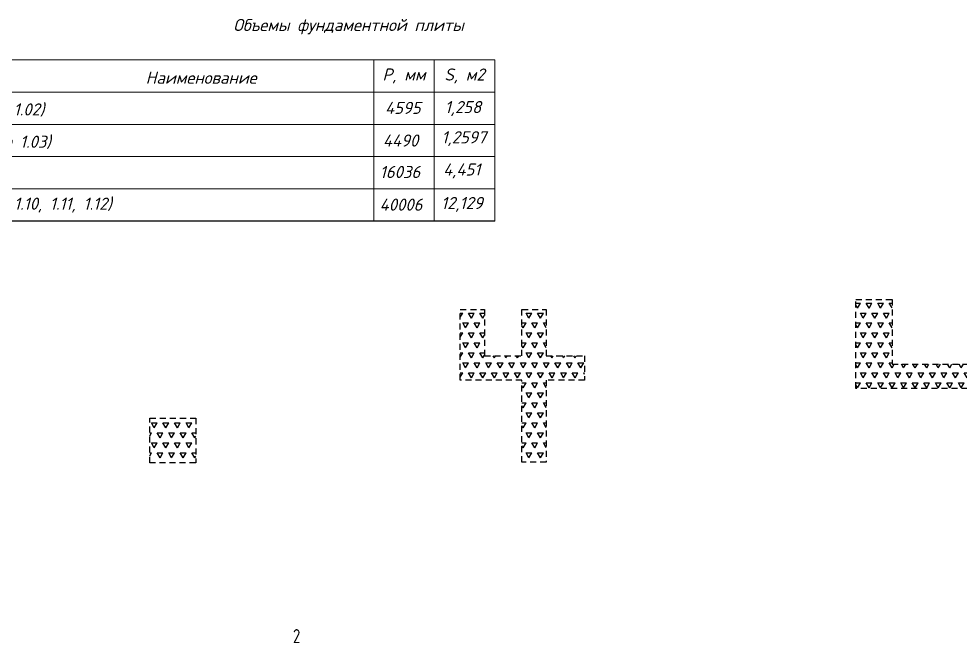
# Model space of a CAD drawing. Header units: millimetres. Extents: x 2559584 to 2748503, y -688364 to -611007.
# Drawn here: x 2691550 to 2714883, y -626475 to -611007 of the extents above; entities that cross this region are included whole.
import ezdxf

# ---------------------------------------------------------------- set-up
doc = ezdxf.new("R2010")
doc.units = ezdxf.units.MM
doc.header["$LTSCALE"] = 50
doc.linetypes.add('_ШТР__3__2__Невидимые', pattern=[5, 3, -2])
doc.layers.add('Разрезы', color=7, linetype='Continuous', lineweight=9)
doc.layers.add('расположение плит', color=7, linetype='Continuous')
doc.styles.add('GOST Common_2', font='GOST_Common.ttf', dxfattribs={"width": 0.8, "height": 350})
doc.styles.add('PDF ISOCPEUR Italic', font='isocpeui.ttf')

# ---------------------------------------------------------------- blocks, each defined once
blk = doc.blocks.new('План')
at = {"layer": 'Разрезы', "color": 8, "insert": (17559.4, 15420.4), "char_height": 350, "width": 243.713, "attachment_point": 1, "style": 'GOST Common_2'}
blk.add_mtext('\\fGOST Common|b0|i0|c204|p34|;\\W.8;2', dxfattribs=at)

msp = doc.modelspace()

# ---------------------------------------------------------------- hatches: boundary and pattern name
at = {"linetype": '_ШТР__3__2__Невидимые'}
h = msp.add_hatch(dxfattribs=at)
h.set_pattern_fill('TRIANG', color=256, scale=30)
h.paths.add_polyline_path([(2720548.5, -619562.4), (2716668.5, -619562.4), (2716668.5, -617957.4), (2716068.5, -617957.4), (2716068.5, -619562.4), (2713193.5, -619562.4), (2713193.5, -617957.4), (2712293.5, -617957.4), (2712293.5, -620162.4), (2716068.5, -620162.4), (2716068.5, -622567.4), (2719693.5, -622567.4), (2719693.5, -624477.4), (2720293.5, -624477.4), (2720293.5, -621967.4), (2716668.5, -621967.4), (2716668.5, -620162.4), (2720548.5, -620162.4)])
h = msp.add_hatch(dxfattribs=at)
h.set_pattern_fill('TRIANG', color=256, scale=30)
h.paths.add_polyline_path([(2705572.8, -619356.4), (2704621.9, -619356.4), (2704621.9, -618206.4), (2704021.9, -618206.4), (2704021.9, -619356.4), (2703091.9, -619356.4), (2703091.9, -618206.4), (2702491.9, -618206.4), (2702491.9, -619956.4), (2704021.9, -619956.4), (2704021.9, -621993.4), (2704621.9, -621993.4), (2704621.9, -619956.4), (2705572.8, -619956.4)])
h = msp.add_hatch(dxfattribs=at)
h.set_pattern_fill('TRIANG', color=256, scale=30)
h.paths.add_polyline_path([(2695934.1, -620899.9), (2694794.1, -620899.9), (2694794.1, -622004.9), (2695934.1, -622004.9)])

# ---------------------------------------------------------------- linework, layer by layer
at = {"color": 7, "linetype": 'Continuous', "lineweight": 0}
for p, q in [((2687847.2, -612021.5), (2703347.2, -612021.5)), ((2700347.2, -612021.5), (2700347.2, -616021.5)), ((2701847.2, -612021.5), (2701847.2, -616021.5)), ((2703347.2, -612021.5), (2703347.2, -616021.5)), ((2687847.2, -612821.5), (2703347.2, -612821.5)), ((2687847.2, -613621.5), (2703347.2, -613621.5)), ((2687847.2, -614421.5), (2703347.2, -614421.5)), ((2687847.2, -615221.5), (2703347.2, -615221.5))]:
    msp.add_line(p, q, dxfattribs=at)
at = {"color": 0, "linetype": '_ШТР__3__2__Невидимые'}
msp.add_lwpolyline([(2720293.5, -621967.4), (2720293.5, -624477.4), (2719693.5, -624477.4), (2719693.5, -622567.4), (2716068.5, -622567.4), (2716068.5, -620162.4), (2712293.5, -620162.4), (2712293.5, -617957.4), (2713193.5, -617957.4), (2713193.5, -619562.4), (2716068.5, -619562.4), (2716068.5, -617957.4), (2716668.5, -617957.4), (2716668.5, -619562.4), (2720548.5, -619562.4), (2720548.5, -620162.4), (2716668.5, -620162.4), (2716668.5, -621967.4)], close=True, dxfattribs=at)
at = {"layer": 'расположение плит'}
msp.add_line((2703347.2, -616021.5), (2687847.2, -616021.5), dxfattribs=at)
at = {"layer": 'расположение плит', "linetype": '_ШТР__3__2__Невидимые'}
for points in [[(2702491.9, -619956.4), (2702491.9, -618206.4), (2703091.9, -618206.4), (2703091.9, -619356.4), (2704021.9, -619356.4), (2704021.9, -618206.4), (2704621.9, -618206.4), (2704621.9, -619356.4), (2705572.8, -619356.4), (2705572.8, -619956.4), (2704621.9, -619956.4), (2704621.9, -621993.4), (2704021.9, -621993.4), (2704021.9, -619956.4)], [(2695934.1, -622004.9), (2694794.1, -622004.9), (2694794.1, -620899.9), (2695934.1, -620899.9)]]:
    msp.add_lwpolyline(points, close=True, dxfattribs=at)

# ---------------------------------------------------------------- block references
at = {"layer": 'расположение плит', "color": 8}
msp.add_blockref('План', (2680785.5, -641545.9), dxfattribs=at)

# ---------------------------------------------------------------- texts
at = {"color": 7, "linetype": 'Continuous', "lineweight": 0, "char_height": 300, "style": 'PDF ISOCPEUR Italic'}
for s, insert, attachment_point in [('\\A1;\\pxqc;Объемы фундаментной плиты', (2696865.9, -611199.9), 4), ('\\A1;Р, мм', (2701097.2, -612421.5), 5), ('\\A1;\\pxqc;S, м2', (2702597.2, -612421.5), 5), ('\\A1;\\pxqc;Наименование ', (2694597.2, -612466.4), 4), ('\\A1;\\pxqc;4595', (2701069, -613213.5), 5), ('\\A1;\\pxqc;1,258', (2702559.8, -613228.7), 5), ('\\A1; Т1 (комната 1.03)', (2689002.7, -614066.4), 4), ('\\A1;\\pxqc;4490', (2701012.6, -614022.4), 5), ('\\A1;\\pxqc;1,2597', (2702582, -613976.7), 5), ('\\A1;\\pxqc;4,451', (2702528.7, -614775.6), 5), ('\\A1;\\pxqc;16036', (2700997.2, -614801), 5), ('\\A1; Т1 (комната 1.10, 1.11, 1.12)', (2688856.8, -615621.5), 4), ('\\A1;\\pxqc;40006', (2701022.5, -615610.5), 5), ('\\A1;\\pxqc;12,129', (2702533.6, -615605.4), 5)]:
    msp.add_mtext(s, dxfattribs=dict(at, insert=insert, attachment_point=attachment_point))
at = {"color": 7, "linetype": 'Continuous', "lineweight": 0, "insert": (2688847.2, -613266.4), "char_height": 300, "width": 9905.909, "attachment_point": 4, "style": 'PDF ISOCPEUR Italic'}
msp.add_mtext('\\A1; Т1 (комната 1.02)', dxfattribs=at)

doc.saveas('drawing.dxf')
